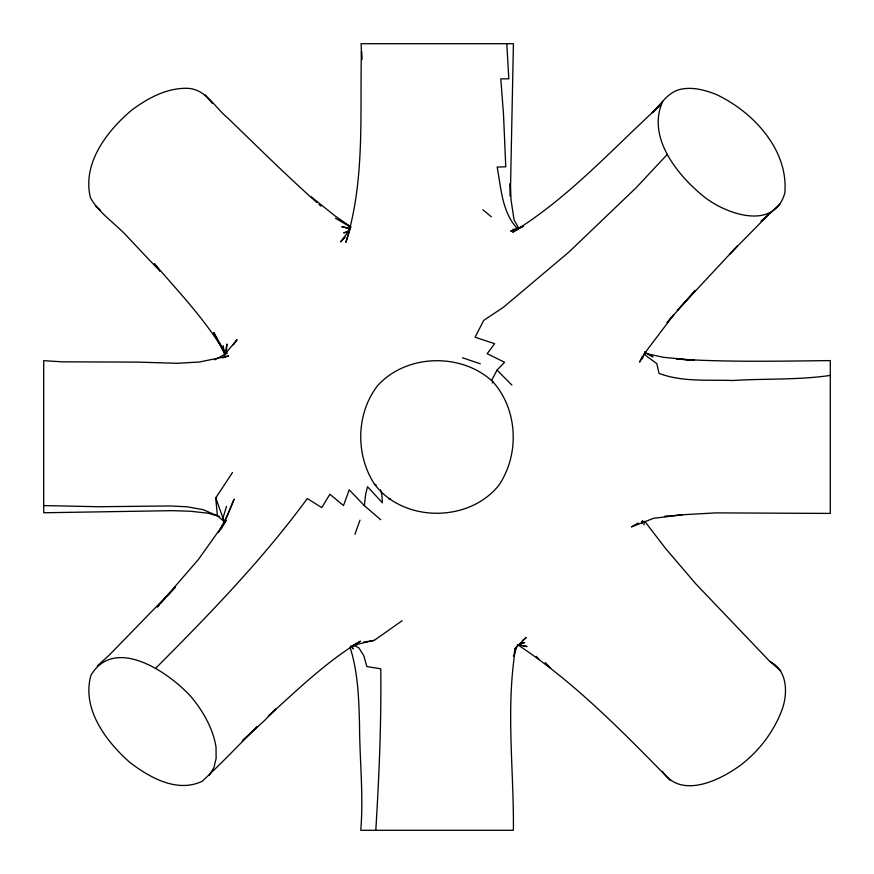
<?xml version="1.0" encoding="UTF-8"?>
<svg xmlns="http://www.w3.org/2000/svg" width="874" height="874" viewBox="0 0 874 874"><rect width="100%" height="100%" fill="white"/><g stroke="black" fill="none" stroke-linecap="round" stroke-linejoin="round"><path stroke-width="1.31" d="M361.421 51.326C359.869 115.018 365.135 180.721 345.875 242.317L350.845 226.748M380.572 489.822L381.894 494.87L382.408 502.812L367.495 486.698L365.638 494.345L364.371 505.664L380.671 519.702M644.029 524.913L644.127 521.308M226.475 350.463L226.945 344.006L225.186 353.894M375.798 830.3C379.098 776.582 381.414 722.612 380.769 668.807L366.84 666.545L363.813 655.751L358.93 647.929L354.374 645.493M642.15 521.024L641.669 523.635L642.379 521.024M514.229 652.758L515.616 648.082C505.587 708.235 513.999 769.623 513.388 830.3L360.765 830.3C363.66 795.307 359.673 760.336 359.531 725.354C358.886 699.331 358.078 672.696 350.212 647.732M224.028 521.898L222.968 517.998L226.519 506.396M354.975 534.232L359.99 520.183M513.399 656.188L517.43 645.285M642.182 358.908L644.968 351.588M662.831 101.264C646.094 137.48 678.191 176.231 705.089 197.59C727.037 214.403 774.025 230.78 784.819 193.088C788.665 149.825 753.038 111.643 716.057 94.403C704.488 89.836 691.858 86.493 679.459 89.552C667.321 92.917 660.897 104.421 652.332 112.68L659.903 105.568C612.161 149.17 568.275 198.212 512.677 232.178L523.297 226.377M224.531 522.346L234.134 499.141L227.906 514.163L218.598 532.397M642.423 356.199L639.604 362.109L646.76 350.474L673.799 314.706M667.397 154.316L636.13 187.757L568.734 252.225L503.588 307.156L483.672 320.441L475.095 337.222L494.629 343.701L487.157 353.697L504.571 362.273L497.033 370.095L491.592 380.474M350.616 226.585L346.159 234.527L340.532 241.847L345.197 237.4M220.652 529.72L226.235 520.412L198.485 559.371L157.265 607.037L159.079 605.048M209.126 775.314L213.89 767.689L216.129 758.435L216.042 747.336A83.106 47.983 45 0 0 191.603 697.408C170.299 673.308 115.062 634.786 90.951 675.252C81.511 708.738 105.787 741.076 129.581 762.183C149.432 777.456 177.083 793.199 202.189 781.29C221.056 763.723 238.897 744.976 257.098 726.665L242.338 741.065M224.629 521.876L217.386 515.791L215.736 497.907L232.517 472.484M233.369 344.913L237.051 339.636L224.105 355.237M492.204 382.976L493.045 381.938C461.898 352.506 406.639 353.653 377.655 385.598C355.98 413.457 355.357 454.906 374.542 484.229C403.537 522.794 469.152 522.761 498.945 485.136C519.702 454.382 517.911 409.884 493.045 381.938M673.756 314.662L667.048 322.582L695.322 290.376L677.361 310.401L737.427 245.955L729.877 253.963L768.159 215.004M160.882 603.06L165.405 598.089M167.218 596.101L175.357 587.153L109.042 655.314L97.233 665.999M155.747 668.206C209.247 614.455 262.364 559.819 307.309 498.551L321.796 507.63L329.859 494.236L343.515 505.554L349.229 489.833L364.371 505.664M514.852 648.617L526.224 637.528L522.302 640.62M242.459 740.606L264.888 720.187L275.616 709.065L268.307 716.167C297.673 689.652 326.33 661.684 360.449 641.188L350.583 646.694M768.028 214.96L761.09 221.264L772.157 211.563M770.005 213.158L779.914 204.155M349.556 647.492L360.055 643.603L374.269 640.369L402.084 620.759M638.162 523.034L631.399 526.913L653.599 518.304L682.244 514.775L715.806 512.885L830.3 513.42L830.3 360.601C779.116 361.137 727.791 362.317 676.684 358.985L694.393 360.372L663.3 357.291L647.579 353.861L652.933 356.865L644.957 352.255M214.709 359.815L227.338 353.129M523.526 225.962L510.645 231.151L513.136 230.747M517.594 644.87L524.64 642.499L520.959 643.231M348.857 231.206L343.722 232.845L348.792 231.61M222.4 357.914L228.638 355.958L199.348 362.022L177.247 363.289L137.917 362.12L62.218 361.825L43.7 360.667L43.7 512.765L172.233 510.667L190.237 511.224L207.892 513.18L219.549 516.523M363.606 642.139L374.269 640.369M830.3 375.394C798.093 380.201 765.351 378.42 732.915 380.507C708.235 379.578 682.67 382.244 659.051 373.427L656.789 363.639L646.126 355.816L644.794 353.631M682.244 514.775L664.557 516.49L667.244 516.239M43.7 505.576L98.598 506.734L169.971 505.959L187.112 506.778L203.15 509.684L217.386 515.791M513.016 229.338L517.583 229.381M388.613 498.781L390.492 498.836M518.97 645.099L527.022 646.596L519.211 644.684M349.458 228.518L341.81 226.628L350.124 228.693M462.51 357.783L480.329 363.781M769.983 661.618C787.507 670.118 787.966 693.279 782.132 709.459C774.255 730.751 760.271 749.455 742.594 763.636C721.815 779.608 681.491 800.027 662.426 771.36M374.542 484.229L376.235 485.081M317.011 202.648C286.377 175.477 257.36 146.559 227.885 118.143C214.72 107.502 205.772 88.525 186.708 88.285C166.257 88.121 147.586 98.259 131.624 110.2C106.89 131.013 81.916 163.591 90.481 197.808C99.68 214.163 116.548 224.203 128.762 238.132C139.261 249.188 149.552 260.452 160.281 271.301L154.305 263.62C178.689 291.872 204.636 319.097 224.039 351.228M335.419 218.183L350.234 226.923M311.308 196.89L335.092 215.954L350.529 226.639M519.156 645.722C575.54 683.26 623.162 732.215 670.325 780.384M482.885 209.76L491.33 216.796M95.474 205.914L100.466 210.208M780.657 670.784L769.175 660.777L695.857 583.908L665.627 548.544L644.804 521.374M318.955 204.396L320.922 206.122M497.033 370.095L511.946 385.117M545.245 662.568L550.609 668.107M536.232 656.363L538.854 659.083M347.229 224.52L348.945 226.377M350.703 646.017L353.293 648.89L351.96 646.771M205.095 94.818L212.469 103.591M517.288 228.518C501.949 212.087 501.119 188.052 497.175 167.076L505.762 166.814L503.522 114.614L500.802 78.857L508.832 78.802L506.789 43.7M224.203 351.009L213.693 332.437L224.924 354.385M518.599 228.027L514.076 219.953L511.082 200.015L510.187 183.474L510.318 196.137M215.736 497.907L222.968 517.998M223.143 345.645L224.869 355.751M361.639 51.664L361.738 59.629L361.104 43.7L513.42 43.7L510.35 196.005"/></g></svg>
